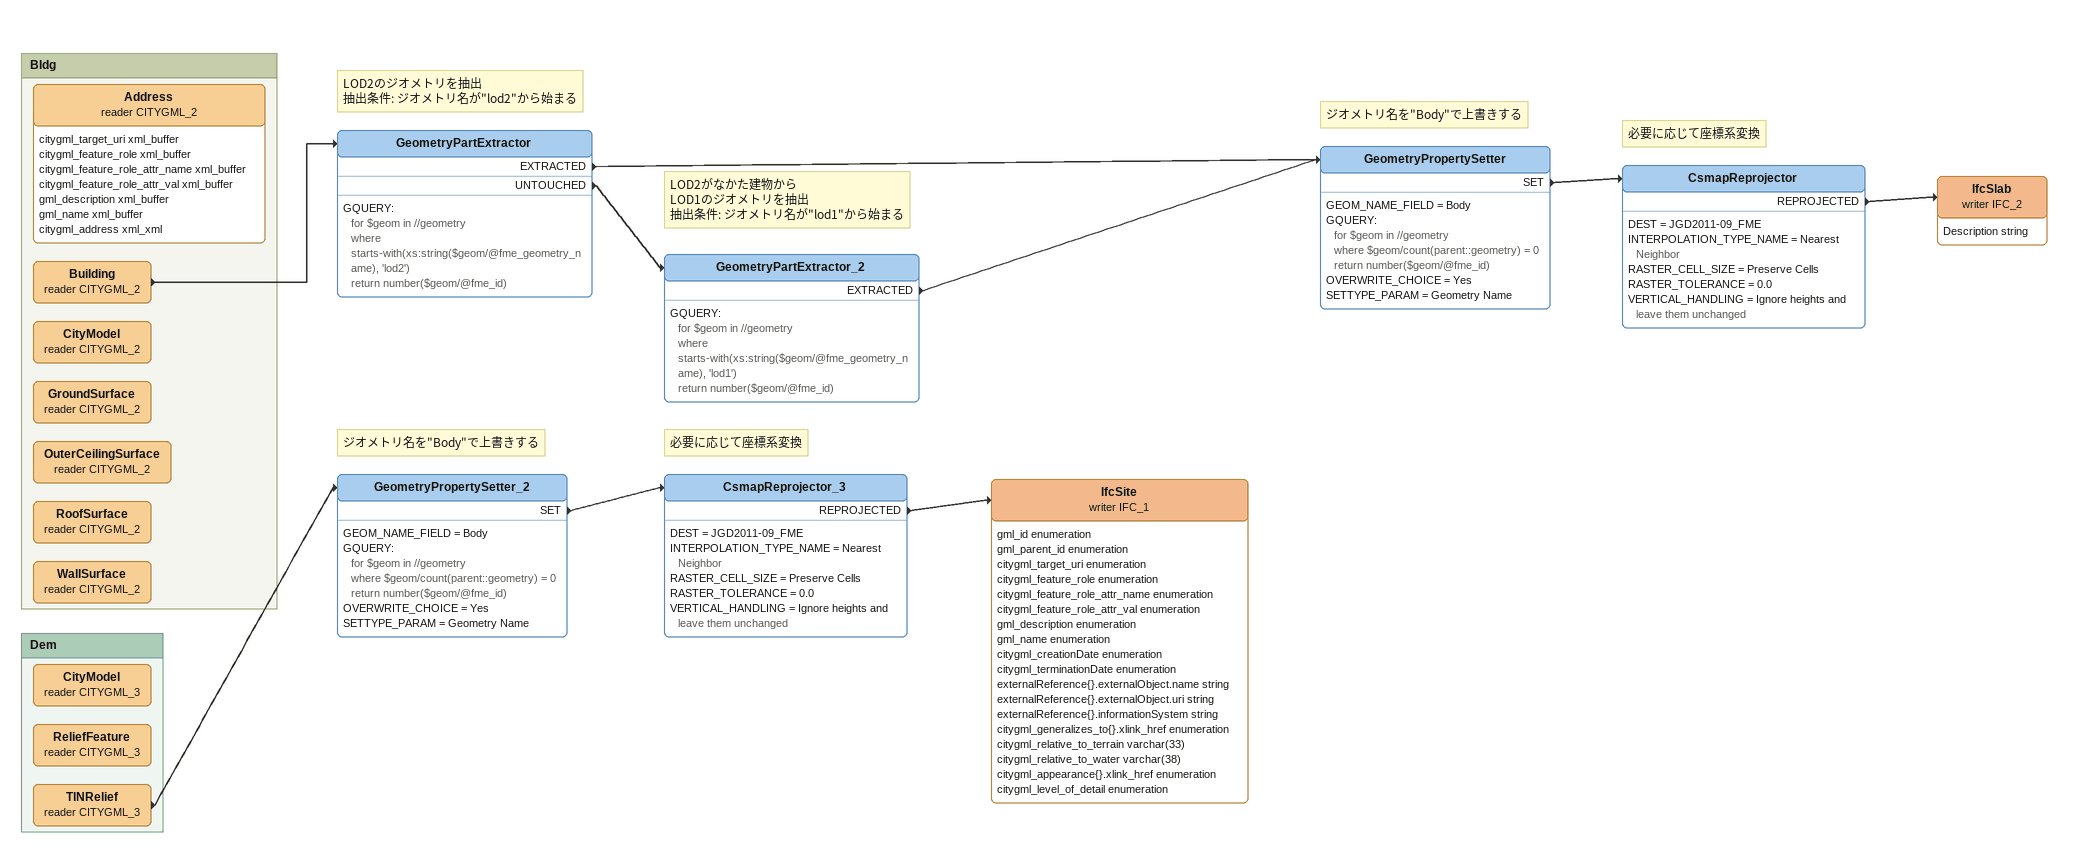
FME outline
Note: LOD2のジオメトリを抽出 / 抽出条件: ジオメトリ名が"lod2"から始まる
GeometryPartExtractor
    GQUERY:
      for $geom in //geometry
      where starts-with(xs:string($geom/@fme_geometry_name), 'lod2')
      return number($geom/@fme_id)
    EXTRACTED -> GeometryPropertySetter
    UNTOUCHED -> GeometryPartExtractor_2
Note: LOD2がなかた建物から / LOD1のジオメトリを抽出 / 抽出条件: ジオメトリ名が"lod1"から始まる
GeometryPartExtractor_2
    GQUERY:
      for $geom in //geometry
      where starts-with(xs:string($geom/@fme_geometry_name), 'lod1')
      return number($geom/@fme_id)
    EXTRACTED -> GeometryPropertySetter
Note: ジオメトリ名を"Body"で上書きする
GeometryPropertySetter
    GEOM_NAME_FIELD = Body
    GQUERY:
      for $geom in //geometry
      where $geom/count(parent::geometry) = 0
      return number($geom/@fme_id)
    OVERWRITE_CHOICE = Yes
    SETTYPE_PARAM = Geometry Name
    SET -> CsmapReprojector
Note: 必要に応じて座標系変換
CsmapReprojector
    DEST = JGD2011-09_FME
    INTERPOLATION_TYPE_NAME = Nearest Neighbor
    RASTER_CELL_SIZE = Preserve Cells
    RASTER_TOLERANCE = 0.0
    VERTICAL_HANDLING = Ignore heights and leave them unchanged
    REPROJECTED -> IfcSlab (writer IFC_2)
IfcSlab (writer IFC_2)
    attributes: Description string
Note: ジオメトリ名を"Body"で上書きする
GeometryPropertySetter_2
    GEOM_NAME_FIELD = Body
    GQUERY:
      for $geom in //geometry
      where $geom/count(parent::geometry) = 0
      return number($geom/@fme_id)
    OVERWRITE_CHOICE = Yes
    SETTYPE_PARAM = Geometry Name
    SET -> CsmapReprojector_3
Note: 必要に応じて座標系変換
CsmapReprojector_3
    DEST = JGD2011-09_FME
    INTERPOLATION_TYPE_NAME = Nearest Neighbor
    RASTER_CELL_SIZE = Preserve Cells
    RASTER_TOLERANCE = 0.0
    VERTICAL_HANDLING = Ignore heights and leave them unchanged
    REPROJECTED -> IfcSite (writer IFC_1)
IfcSite (writer IFC_1)
    attributes: gml_id enumeration, gml_parent_id enumeration, citygml_target_uri enumeration, citygml_feature_role enumeration, citygml_feature_role_attr_name enumeration, citygml_feature_role_attr_val enumeration, gml_description enumeration, gml_name enumeration, citygml_creationDate enumeration, citygml_terminationDate enumeration, externalReference{}.externalObject.name string, externalReference{}.externalObject.uri string, externalReference{}.informationSystem string, citygml_generalizes_to{}.xlink_href enumeration, citygml_relative_to_terrain varchar(33), citygml_relative_to_water varchar(38), citygml_appearance{}.xlink_href enumeration, citygml_level_of_detail enumeration

Bookmark: Bldg
Address (reader CITYGML_2)
    attributes: citygml_target_uri xml_buffer, citygml_feature_role xml_buffer, citygml_feature_role_attr_name xml_buffer, citygml_feature_role_attr_val xml_buffer, gml_description xml_buffer, gml_name xml_buffer, citygml_address xml_xml
Building (reader CITYGML_2)
    -> GeometryPartExtractor
CityModel (reader CITYGML_2)
GroundSurface (reader CITYGML_2)
OuterCeilingSurface (reader CITYGML_2)
RoofSurface (reader CITYGML_2)
WallSurface (reader CITYGML_2)

Bookmark: Dem
CityModel (reader CITYGML_3)
ReliefFeature (reader CITYGML_3)
TINRelief (reader CITYGML_3)
    -> GeometryPropertySetter_2
